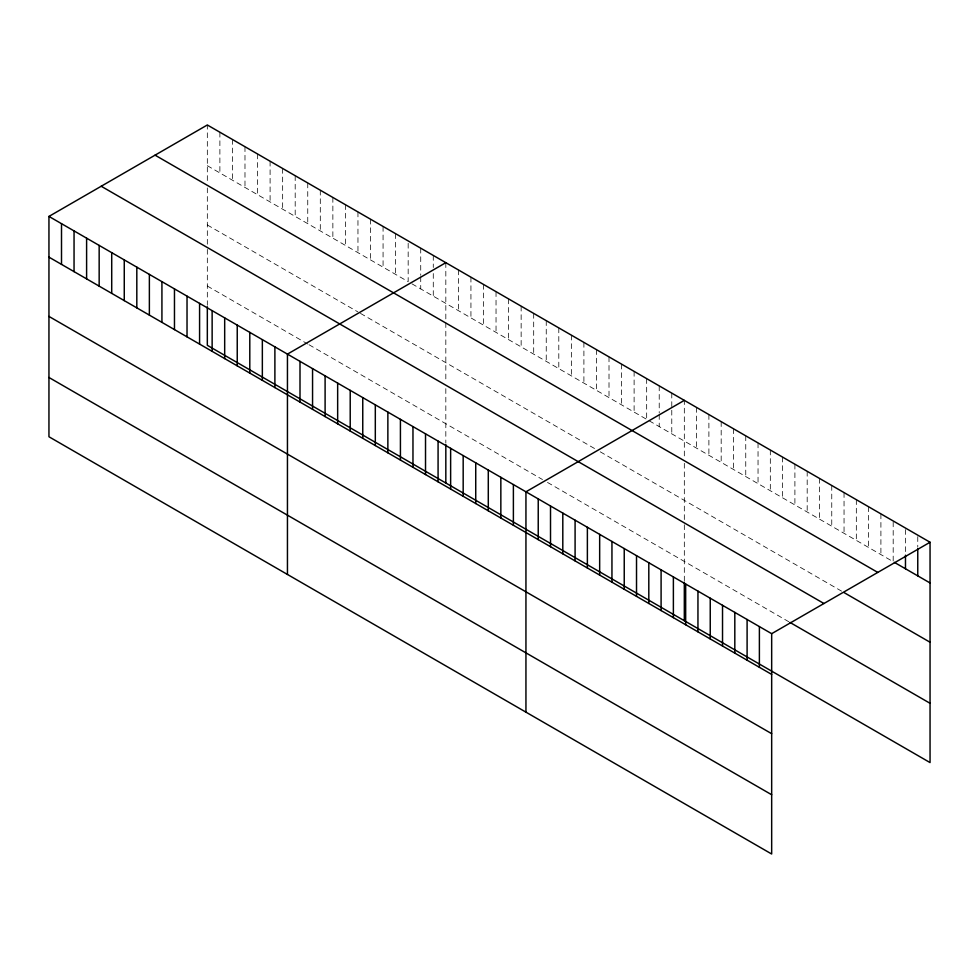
<?xml version="1.0" encoding="UTF-8"?>
<svg xmlns="http://www.w3.org/2000/svg" width="979" height="979" viewBox="0 0 979 979"><rect width="100%" height="100%" fill="white"/><g stroke="black" fill="none" stroke-linecap="round" stroke-linejoin="round"><path stroke-width="0.73" stroke-dasharray="4.89 3.67" d="M207.328 180.515L207.328 124.982M684.321 455.908L684.321 400.374M207.328 165.696L408.17 281.646L408.17 240.944M411.939 283.824L893.191 561.677L893.191 520.963M207.328 224.974L357.959 311.934M360.468 313.39L595.208 448.908M600.225 451.808L841.585 591.157M207.328 286.039L307.749 344.021M309.009 344.743L542.488 479.539M547.506 482.439L788.756 621.726M917.764 536.651L917.764 547.212M905.477 529.566L905.477 553.686M880.904 513.865L880.904 554.579M868.618 506.779L868.618 547.494M856.331 499.682L856.331 540.396M844.045 492.584L844.045 533.298M831.758 485.498L831.758 526.212M819.472 478.401L819.472 519.115M807.185 471.303L807.185 512.017M794.899 464.217L794.899 504.931M782.613 457.12L782.613 497.834M770.326 450.034L770.326 490.748M758.04 442.936L758.04 483.65M745.753 435.839L745.753 476.553M733.467 428.753L733.467 469.467M721.18 421.655L721.18 462.369M708.894 414.558L708.894 455.272M696.607 407.472L696.607 448.186M684.321 463.312L684.321 520.216M684.321 524.793L684.321 580.694M671.778 393.13L671.778 433.844M659.222 385.885L659.222 413.028M659.222 414.533L659.222 426.599M646.666 378.628L646.666 419.342M634.111 371.384L634.111 412.098M621.567 364.139L621.567 404.853M609.011 356.894L609.011 397.609M596.456 349.65L596.456 390.364M583.9 342.393L583.9 383.107M571.357 335.148L571.357 375.863M558.801 327.904L558.801 368.618M546.245 320.659L546.245 361.373M533.69 313.415L533.69 354.129M521.146 306.158L521.146 346.872M508.59 298.913L508.59 339.627M496.035 291.669L496.035 332.383M483.491 284.424L483.491 325.138M470.936 277.179L470.936 317.894M458.38 269.923L458.38 310.637M445.824 262.678L445.824 321.173M445.824 322.654L445.824 382.52M445.824 388.626L445.824 442.997M433.281 255.433L433.281 267.5M433.281 273.533L433.281 296.147M420.725 248.189L420.725 275.332M420.725 276.837L420.725 288.903M395.614 233.687L395.614 274.401M383.07 226.443L383.07 267.157M370.515 219.198L370.515 259.912M357.959 211.953L357.959 252.668M345.403 204.697L345.403 245.411M332.86 197.452L332.86 238.166M320.304 190.207L320.304 230.922M307.749 182.963L307.749 223.677M295.193 175.718L295.193 216.432M282.65 168.461L282.65 209.176M270.094 161.217L270.094 201.931M257.538 153.972L257.538 194.686M244.983 146.728L244.983 187.442M232.439 139.483L232.439 180.197M219.883 132.226L219.883 172.94M207.328 187.931L207.328 244.823M207.328 249.4L207.328 305.301"/><path stroke-width="1.47" d="M48.95 216.42L771.672 633.682L771.672 854.018L48.95 436.756L48.95 216.42L207.328 124.982L930.05 542.244L930.05 762.58L207.328 345.318L207.328 306.794M445.824 262.678L287.447 354.117L287.447 574.453M684.321 400.374L525.943 491.813L525.943 712.149M771.672 633.682L930.05 542.244M894.414 562.387L930.05 582.958M155.061 155.159L877.784 572.421M844.045 592.576L930.05 642.236M101.216 186.255L823.939 603.505M789.992 622.436L930.05 703.301M48.95 257.134L771.672 674.396M48.95 316.413L771.672 733.675M48.95 377.478L771.672 794.74M917.764 548.717L917.764 575.86M905.477 555.203L905.477 568.775M759.386 626.584L759.386 667.299M747.099 619.499L747.099 660.213M734.813 612.401L734.813 653.115M722.526 605.303L722.526 646.018M710.24 598.218L710.24 638.932M697.954 591.12L697.954 631.834M685.667 584.035L685.667 624.749M684.321 582.175L684.321 620.71M673.381 576.937L673.381 617.651M661.094 569.839L661.094 610.553M648.808 562.754L648.808 603.468M636.521 555.656L636.521 596.37M624.235 548.558L624.235 589.272M611.948 541.473L611.948 582.187M599.662 534.375L599.662 575.089M587.376 527.277L587.376 567.991M575.089 520.192L575.089 560.906M562.803 513.094L562.803 553.808M550.516 505.996L550.516 546.71M538.23 498.911L538.23 539.625M513.388 484.568L513.388 525.282M500.844 477.324L500.844 518.038M488.288 470.079L488.288 510.793M475.733 462.822L475.733 503.536M463.177 455.578L463.177 496.292M450.634 448.333L450.634 489.047M445.824 444.478L445.824 483.014M438.078 441.088L438.078 481.803M425.522 433.844L425.522 474.558M412.967 426.587L412.967 467.301M400.423 419.342L400.423 460.057M387.868 412.098L387.868 452.812M375.312 404.853L375.312 445.567M362.756 397.609L362.756 438.311M350.213 390.352L350.213 431.066M337.657 383.107L337.657 423.821M325.101 375.863L325.101 416.577M312.558 368.618L312.558 409.332M300.002 361.361L300.002 402.075M274.891 346.872L274.891 387.586M262.348 339.627L262.348 380.341M249.792 332.383L249.792 373.097M237.236 325.126L237.236 365.84M224.68 317.881L224.68 358.595M212.137 310.637L212.137 351.351M199.581 303.392L199.581 344.106M187.026 296.147L187.026 336.862M174.47 288.891L174.47 329.605M161.927 281.646L161.927 322.36M149.371 274.401L149.371 315.116M136.815 267.157L136.815 307.871M124.26 259.912L124.26 300.626M111.716 252.655L111.716 293.37M99.16 245.411L99.16 286.125M86.605 238.166L86.605 278.88M74.049 230.922L74.049 271.636M61.506 223.677L61.506 264.391"/></g></svg>
